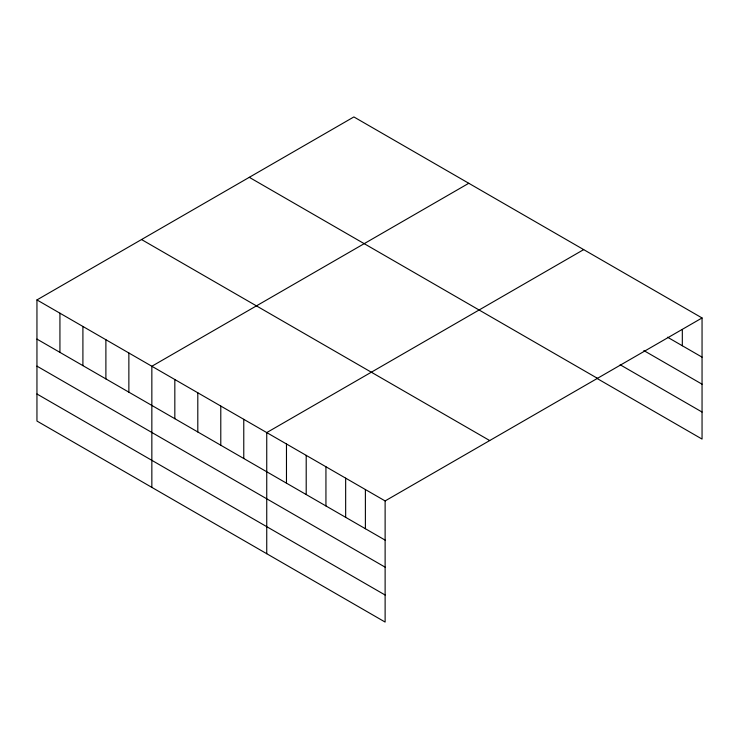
<?xml version="1.0" encoding="UTF-8"?>
<svg xmlns="http://www.w3.org/2000/svg" width="739" height="739" viewBox="0 0 739 739"><rect width="100%" height="100%" fill="white"/><g stroke="black" fill="none" stroke-linecap="round" stroke-linejoin="round"><path stroke-width="1.11" d="M385.121 567.155L385.121 500.931L36.95 299.923L36.95 421.045L385.121 622.062L385.121 567.155L36.95 366.138M596.493 378.137L702.05 439.077L702.05 317.955L353.879 116.938L36.95 299.923M468.775 183.281L151.846 366.258L151.846 487.38M583.671 249.616L266.742 432.592L266.742 553.714M385.121 500.931L702.05 317.955M667.52 337.206L702.05 357.14M643.845 350.572L702.05 384.178M620.169 364.77L702.05 412.039M249.292 177.323L597.463 378.34M141.537 239.538L489.708 440.555M36.95 339.099L385.121 540.117M36.95 393.998L385.121 595.015M682.319 329.612L682.319 345.741M365.389 489.541L365.389 528.727M345.658 478.151L345.658 517.328M325.936 466.762L325.936 505.938M306.205 455.372L306.205 494.548M286.473 443.982L286.473 483.158M243.768 419.318L243.768 458.503M220.785 406.053L220.785 445.238M197.803 392.788L197.803 431.964M174.829 379.523L174.829 418.699M128.863 352.983L128.863 392.169M105.889 339.718L105.889 378.904M82.907 326.453L82.907 365.629M59.933 313.188L59.933 352.364"/></g></svg>
